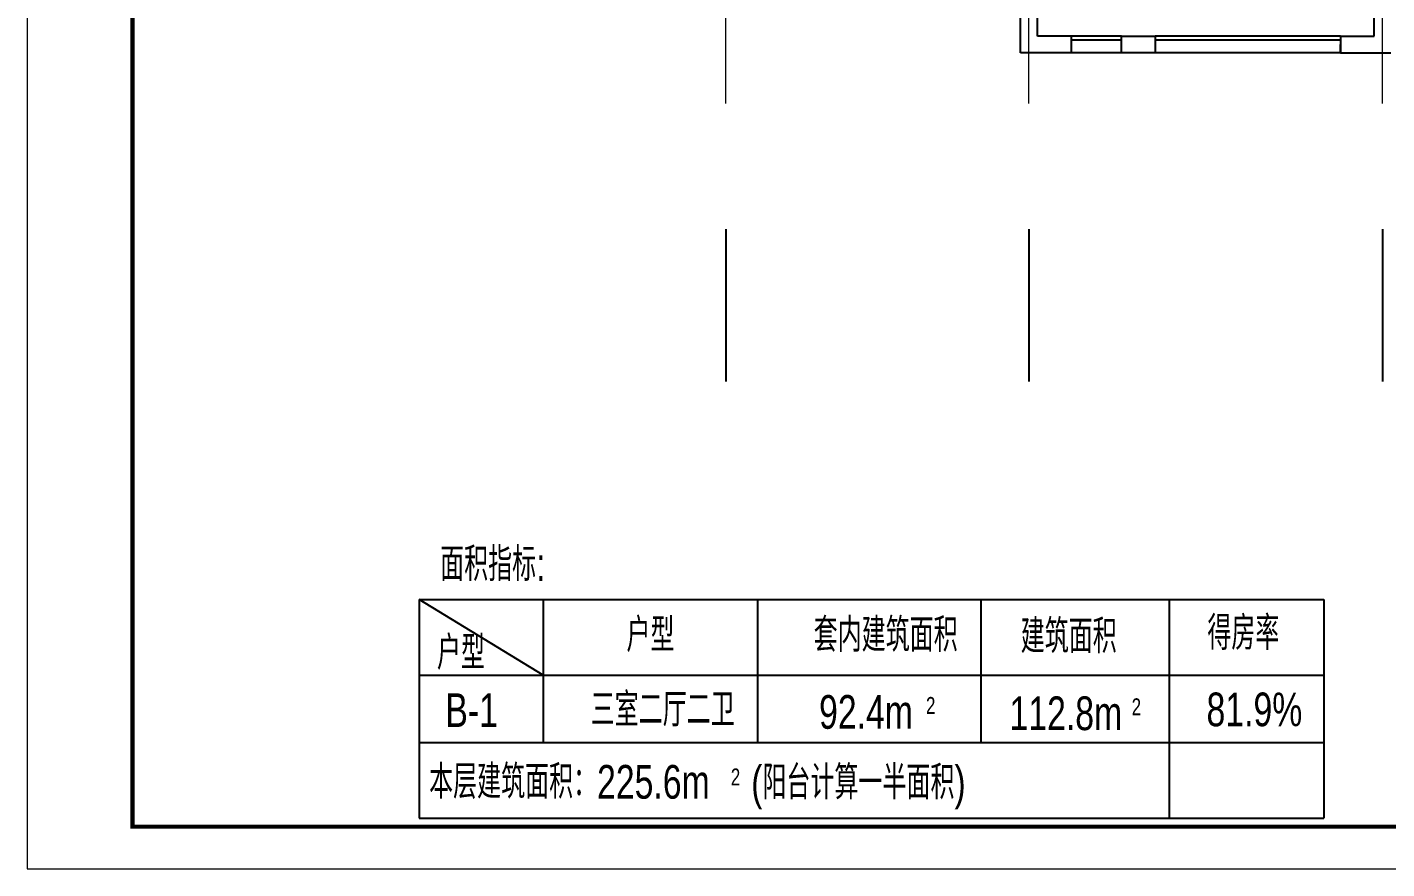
# Model space of a CAD drawing. Extents: x 1332633 to 1595679, y 264824 to 640777.
# Drawn here: x 1338833 to 1354982, y 577898 to 587892 of the extents above; entities that cross this region are included whole.
import ezdxf
from ezdxf.enums import TextEntityAlignment as Align

# ---------------------------------------------------------------- set-up
doc = ezdxf.new("R2010")
doc.units = 0
doc.header["$LTSCALE"] = 1000
doc.header["$MEASUREMENT"] = 0
doc.linetypes.add('DOTE', pattern=[2.42, 2, -0.2, 0.02, -0.2])
doc.layers.get('0').update_dxf_attribs({"linetype": 'CONTINUOUS'})
doc.layers.add('_公共_图框', color=4, linetype='CONTINUOUS', lineweight=5)
doc.layers.add('DOTE', color=1, linetype='DOTE', lineweight=13)
for name, color, linetype in [('A-Balcony(建筑阳台)', 32, 'CONTINUOUS'), ('A-HZ1_建筑汉字注明_平_立面_房间名称等_', 7, 'CONTINUOUS'), ('A-Wall(建筑墙)', 255, 'CONTINUOUS'), ('A-WALL_建筑墙_', 255, 'CONTINUOUS'), ('AXIS', 3, 'CONTINUOUS'), ('TEXT', 2, 'CONTINUOUS')]:
    doc.layers.add(name, color=color, linetype=linetype)
doc.styles.add('sunyat', font='3yromanc.shx', dxfattribs={"width": 0.75, "bigfont": '3yhztxt.shx'})
doc.styles.add('图框文字', font='SIMKAI.TTF')

# ---------------------------------------------------------------- blocks, each defined once
blk = doc.blocks.new('vvxv')
at = {"layer": '_公共_图框'}
blk.add_lwpolyline([(-63000, 0), (0, 0), (0, 29700), (-63000, 29700)], close=True, dxfattribs=at)
at = {"layer": '_公共_图框', "const_width": 50}
blk.add_lwpolyline([(-61750, 500), (-500, 500), (-500, 29200), (-61750, 29200)], close=True, dxfattribs=at)
at = {"layer": '_公共_图框', "style": '图框文字'}
for tag, height, p in [('建设单位', 250, (-2500, 19150)), ('合作单位', 250, (-2527, 16842)), ('项目名称', 250, (-2500, 15150)), ('项目编号', 250, (-2500, 13150)), ('建筑', 175, (-1300, 2800)), ('方案深化', 175, (-1300, 2450)), ('1:100', 175, (-1300, 2100)), ('20090705', 175, (-1300, 1750)), ('图号', 175, (-1300, 1225))]:
    blk.add_attdef(tag, text='', height=height, dxfattribs=at).set_placement(p, align=Align.MIDDLE_CENTER)

msp = doc.modelspace()

# ---------------------------------------------------------------- linework, layer by layer
for p, q in [((1354432, 587687), (1354432, 587587)), ((1354432, 587587), (1354432, 587687))]:
    msp.add_line(p, q)
msp.add_lwpolyline([(1351832, 587787), (1352232, 587787), (1352232, 587587), (1351832, 587587)], close=True)
at = {"layer": 'A-Balcony(建筑阳台)'}
for points in [[(1351832, 587787), (1351232, 587787)], [(1351832, 587737), (1351232, 587737)], [(1354432, 587787), (1352232, 587787)], [(1354432, 587737), (1352232, 587737)], [(1351832, 587587), (1351232, 587587)], [(1354432, 587587), (1352232, 587587)]]:
    msp.add_lwpolyline(points, dxfattribs=at)
at = {"layer": 'A-Wall(建筑墙)'}
for p, q in [((1350832, 587787), (1350832, 589187)), ((1354832, 587787), (1354832, 589187)), ((1351232, 587787), (1350832, 587787)), ((1351232, 587787), (1351232, 587587)), ((1354432, 587787), (1354432, 587587)), ((1351232, 587587), (1350632, 587587))]:
    msp.add_line(p, q, dxfattribs=at)
at = {"layer": 'A-WALL_建筑墙_'}
for p, q in [((1350632, 587587), (1350632, 588587)), ((1354432, 587787), (1354832, 587787)), ((1354432, 587587), (1355032, 587587))]:
    msp.add_line(p, q, dxfattribs=at)
at = {"layer": 'AXIS'}
for p, q in [((1347132, 585495), (1347132, 583686)), ((1350732, 585495), (1350732, 583686)), ((1354932, 585495), (1354932, 583686))]:
    msp.add_line(p, q, dxfattribs=at)
at = {"layer": 'DOTE'}
for p, q in [((1347132, 586987), (1347132, 604020)), ((1350732, 586987), (1350732, 604020)), ((1354932, 586987), (1354932, 604020))]:
    msp.add_line(p, q, dxfattribs=at)
at = {"layer": 'TEXT'}
for p, q in [((1343488, 581096), (1343488, 578498)), ((1344963, 580196), (1343489, 581096)), ((1343489, 581096), (1354233, 581096)), ((1344963, 581096), (1344963, 579396)), ((1347508, 581096), (1347508, 579396)), ((1350159, 581096), (1350159, 579396)), ((1350159, 581096), (1350159, 579396)), ((1352397, 581096), (1352397, 578498)), ((1354233, 581096), (1354233, 578498)), ((1343489, 580196), (1352397, 580196)), ((1343489, 580196), (1354233, 580196)), ((1344963, 580136), (1344963, 579396)), ((1343489, 579396), (1352397, 579396)), ((1343489, 579396), (1352397, 579396)), ((1343489, 579396), (1352397, 579396)), ((1343489, 579396), (1352397, 579396)), ((1343489, 579396), (1352397, 579396)), ((1343489, 579396), (1354233, 579396)), ((1343488, 578498), (1354233, 578498))]:
    msp.add_line(p, q, dxfattribs=at)

# ---------------------------------------------------------------- block references
msp.add_blockref('vvxv', (1401833, 577898))

# ---------------------------------------------------------------- texts
at = {"layer": 'A-HZ1_建筑汉字注明_平_立面_房间名称等_', "color": 254, "style": 'sunyat', "width": 0.75}
for s, height, p in [('面积指标:', 400, (1343738, 581315)), ('户型', 400, (1345951, 580475)), ('套内建筑面积', 400, (1348175, 580475)), ('建筑面积', 400, (1350634, 580459)), ('得房率', 400, (1352851, 580498)), ('户型', 400, (1343700, 580264)), ('B-1', 400, (1343800, 579582)), ('三室二厅二卫', 400, (1345527, 579587)), ('92.4m', 400, (1348239, 579561)), ('2', 200, (1349509, 579738)), ('112.8m', 400, (1350501, 579545)), ('2', 200, (1351952, 579722)), ('81.9%%%', 400, (1352841, 579591)), ('本层建筑面积：225.6m', 400, (1343607, 578731)), ('(阳台计算一半面积)', 400, (1347433, 578723)), ('2', 200, (1347191, 578889))]:
    msp.add_text(s, height=height, dxfattribs=at).set_placement(p)

doc.saveas('drawing.dxf')
